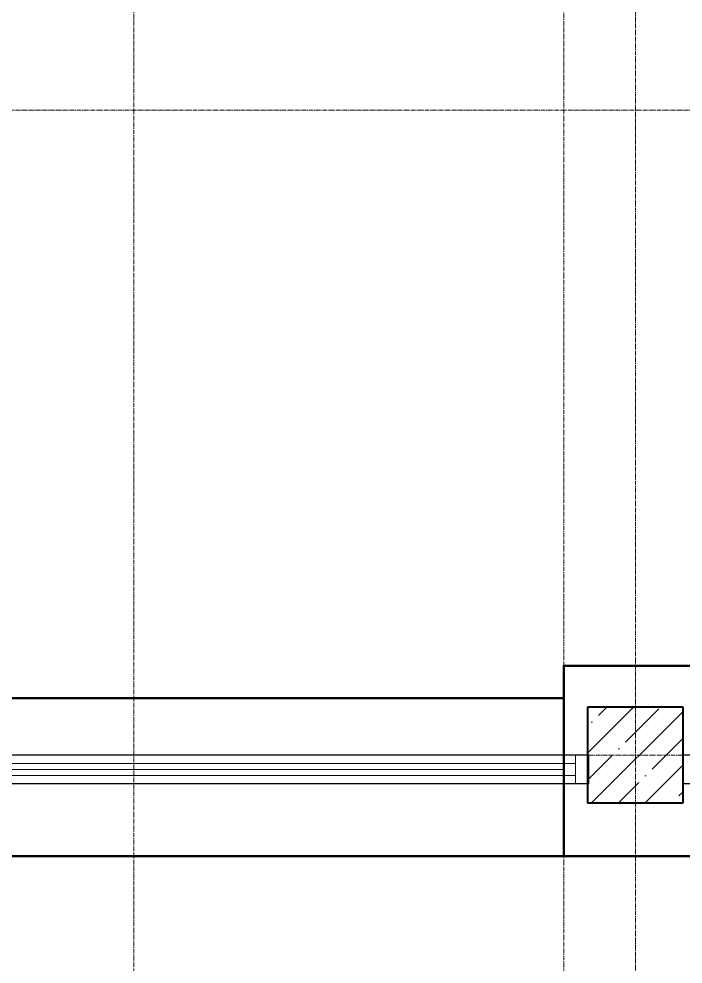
# Model space of a CAD drawing. Header units: millimetres. Extents: x -7155 to 483283, y -227682 to 148426.
# Drawn here: x 3718 to 6500, y 81325 to 85282 of the extents above; entities that cross this region are included whole.
import ezdxf

# ---------------------------------------------------------------- set-up
doc = ezdxf.new("R2010")
doc.units = ezdxf.units.MM
doc.linetypes.add('CENTER2', pattern=[28.575, 19.05, -3.175, 3.175, -3.175])
doc.linetypes.add('HIDDEN2', pattern=[4.7625, 3.175, -1.5875])
for name, color, linetype, lineweight in [('АР_Колонны', 70, 'Continuous', 30), ('АР_Окна', 4, 'Continuous', 5), ('АР_Стены ЖБ', 7, 'Continuous', 30), ('АР_Стены кирпич', 32, 'Continuous', 25), ('АР_Штриховка', 8, 'Continuous', 0)]:
    doc.layers.add(name, color=color, linetype=linetype, lineweight=lineweight)
for name, color, linetype, lineweight, true_color in [('АР_Оси_РД_100', 7, 'Continuous', 0, 0x525252), ('РД_Витраж_вн', 7, 'Continuous', 25, 0x148aff), ('РД_Оси_100', 7, 'Continuous', 0, 0x525252), ('РД_проем_инж перемыч_фахверк', 7, 'Continuous', 18, 0xff1f1f)]:
    doc.layers.add(name, color=color, linetype=linetype, lineweight=lineweight, true_color=true_color)
doc.layers.add('РД_Проем', color=230, linetype='Continuous', lineweight=0, plot=False)

# ---------------------------------------------------------------- blocks, each defined once
blk = doc.blocks.new('СОШ_2200_АР_ОСИ_М100_28.05.24')
at = {"layer": 'АР_Оси_РД_100', "linetype": 'CENTER2'}
for p, q in [((4200, -6155), (4200, 139938.679)), ((-5954.958, 84900), (119910, 84900)), ((119910, 82200), (-5954.958, 82200))]:
    blk.add_line(p, q, dxfattribs=at)
for points in [[(5849.555, 139938.679), (6000, 139538.679), (6000, -6194.559)], [(6300, -6195.83), (6300, 139538.679), (6450, 139938.679)]]:
    blk.add_lwpolyline(points, dxfattribs=at)

msp = doc.modelspace()

# ---------------------------------------------------------------- hatches: boundary and pattern name
at = {"layer": 'АР_Штриховка', "linetype": 'Continuous', "lineweight": 5, "true_color": 0x000000}
h = msp.add_hatch(dxfattribs=at)
h.set_pattern_fill('ANSI35', color=18, scale=25, style=0)
h.paths.add_polyline_path([(6100, 82000), (6500, 82000), (6500, 82400), (6100, 82400)], flags=0)
at = {"layer": 'АР_Штриховка', "linetype": 'Continuous', "lineweight": 0, "true_color": 0x000000}
h = msp.add_hatch(dxfattribs=at)
h.set_pattern_fill('ANSI32', color=18, scale=25, style=0)
h.paths.add_polyline_path([(6105, 82080), (6105, 82200), (6100, 82200), (6100, 82080)], flags=0)

# ---------------------------------------------------------------- linework, layer by layer
at = {"color": 1, "lineweight": 50}
for points in [[(6000, 81777), (6657, 81777), (6657, 82574), (6000, 82574)], [(589, 82438), (6000, 82438), (6000, 81777), (589, 81777)]]:
    msp.add_lwpolyline(points, close=True, dxfattribs=at)
at = {"layer": 'АР_Колонны', "color": 18, "linetype": 'HIDDEN2', "lineweight": 25, "true_color": 0x000000}
for p, q in [((6100, 82400), (6500, 82400)), ((6100, 82000), (6100, 82400)), ((6500, 82400), (6500, 82000)), ((6500, 82000), (6100, 82000))]:
    msp.add_line(p, q, dxfattribs=at)
at = {"layer": 'АР_Колонны', "color": 18, "linetype": 'Continuous', "lineweight": 30, "true_color": 0x000000}
for p, q in [((6500, 82400), (6100, 82400)), ((6100, 82400), (6100, 82000)), ((6500, 82000), (6500, 82400)), ((6100, 82000), (6500, 82000))]:
    msp.add_line(p, q, dxfattribs=at)
at = {"layer": 'АР_Окна', "color": 18, "linetype": 'Continuous', "lineweight": 5, "true_color": 0x000000}
for p, q in [((6100, 82200), (400, 82200)), ((6000, 82115), (6000, 82165)), ((6000, 82140), (500, 82140)), ((6100, 82080), (400, 82080))]:
    msp.add_line(p, q, dxfattribs=at)
for points in [[(6050, 82200), (6100, 82200), (6100, 82080), (6050, 82080)], [(6050, 82115), (6050, 82165), (450, 82165), (450, 82115)]]:
    msp.add_lwpolyline(points, close=True, dxfattribs=at)
at = {"layer": 'АР_Стены ЖБ', "color": 18, "linetype": 'Continuous', "lineweight": 40, "true_color": 0x000000}
for p, q in [((6500, 82400), (6100, 82400)), ((6100, 82400), (6100, 82000)), ((6500, 82000), (6500, 82400)), ((6100, 82000), (6500, 82000))]:
    msp.add_line(p, q, dxfattribs=at)
at = {"layer": 'АР_Стены кирпич', "color": 18, "linetype": 'Continuous', "lineweight": 25, "true_color": 0x000000}
for p, q in [((6105, 82200), (6100, 82200)), ((6100, 82200), (6100, 82080)), ((6105, 82080), (6105, 82200)), ((6100, 82080), (6105, 82080))]:
    msp.add_line(p, q, dxfattribs=at)
at = {"layer": 'РД_Витраж_вн', "color": 18, "linetype": 'Continuous', "lineweight": 25, "true_color": 0x000000}
for p, q in [((6100, 82200), (400, 82200)), ((9600, 82200), (6500, 82200)), ((6100, 82080), (400, 82080)), ((9600, 82080), (6500, 82080))]:
    msp.add_line(p, q, dxfattribs=at)
at = {"layer": 'РД_Проем', "color": 18, "linetype": 'Continuous', "lineweight": 0, "true_color": 0x000000}
for p, q in [((6100, 82200), (400, 82200)), ((9600, 82200), (6500, 82200)), ((6100, 82080), (400, 82080)), ((9600, 82080), (6500, 82080))]:
    msp.add_line(p, q, dxfattribs=at)
at = {"layer": 'РД_проем_инж перемыч_фахверк', "color": 18, "linetype": 'Continuous', "lineweight": 18, "true_color": 0x000000}
for p, q in [((400, 82200), (6100, 82200)), ((400, 82080), (6100, 82080))]:
    msp.add_line(p, q, dxfattribs=at)

# ---------------------------------------------------------------- block references
at = {"layer": 'РД_Оси_100'}
msp.add_blockref('СОШ_2200_АР_ОСИ_М100_28.05.24', (0, 0), dxfattribs=at)

doc.saveas('drawing.dxf')
